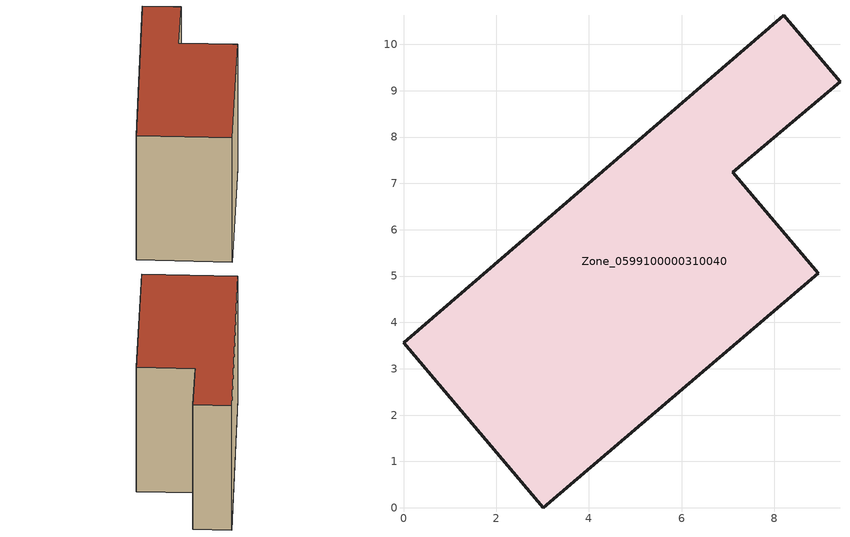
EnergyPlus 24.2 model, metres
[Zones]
Zone_0599100000310040
 floor ground (C_G): 0,3.56 8.21,10.63 9.42,9.19 7.11,7.24 8.95,5.06 3.01,0 z0
 wall outside (C_F): 8.21,10.63 0,3.56 3.01,0 8.95,5.06 7.11,7.24 9.42,9.19 8.21,10.63 z0:7.41
 roof outside (C_R): 0,3.56 3.01,0 8.95,5.06 7.11,7.24 9.42,9.19 8.21,10.63 z7.41
[BUILDING]
Pand.0599100000310040: North Axis=0; Terrain=City; Loads Convergence Tolerance Value=0.04; Temperature Convergence Tolerance Value=0.4; Solar Distribution=FullExterior; Maximum Number of Warmup Days=25; Minimum Number of Warmup Days=1
[Site:Location]
Rotterdam.The.Hague.AP_ZH_NLD Design_Conditions: Latitude=51.96; Longitude=4.45; Time Zone=1; Elevation=-4.5
[SITE:GROUNDTEMPERATURE:BUILDINGSURFACE]
18, 18, 18, 18, 18, 18, 18, 18, 18, 18, 18, 18
[MATERIAL] Thermal Absorptance=0.9; Solar Absorptance=0.7; Visible Absorptance=0.7
Name | Roughness | Thickness | Conductivity | Density | Specific Heat
G.TI.1946 | MediumSmooth | 0.15 | 1 | 540 | 1210
F.TI.1946 | Rough | 0.3 | 0.857143 | 1920 | 840
R.TI.1946 | MediumRough | 0.2 | 0.1 | 1500 | 1000
[CONSTRUCTION]
C_G: G.TI.1946
C_F: F.TI.1946
C_R: R.TI.1946
[ZONE]
Zone_0599100000310040: Type=1; Multiplier=1; Ceiling Height=Autocalculate; Volume=Autocalculate; Floor Area=autocalculate; Part of Total Floor Area=Yes
[ZONEINFILTRATION:DESIGNFLOWRATE]
Infil_Zone_0599100000310040: Zone or ZoneList or Space or SpaceList=Zone_0599100000310040; Schedule=AlwaysOn; Design Flow Rate Calculation Method=Flow/Area; Flow Rate per Floor Area=0.003; Constant Term Coefficient=1; Temperature Term Coefficient=0; Velocity Term Coefficient=0; Velocity Squared Term Coefficient=0
[HVACTEMPLATE:ZONE:IDEALLOADSAIRSYSTEM]
Zone_0599100000310040: Maximum Heating Supply Air Temperature=50; Minimum Cooling Supply Air Temperature=13; Maximum Heating Supply Air Humidity Ratio=0.0156; Minimum Cooling Supply Air Humidity Ratio=0.0077; Heating Limit=NoLimit; Cooling Limit=NoLimit; Dehumidification Control Type=ConstantSensibleHeatRatio; Cooling Sensible Heat Ratio=0.7; Dehumidification Setpoint=60; Humidification Control Type=None; Humidification Setpoint=30; Outdoor Air Method=None; Outdoor Air Flow Rate per Person=0.00944; Outdoor Air Flow Rate per Zone Floor Area=0; Outdoor Air Flow Rate per Zone=0; Demand Controlled Ventilation Type=None; Outdoor Air Economizer Type=NoEconomizer; Heat Recovery Type=None; Sensible Heat Recovery Effectiveness=0.7; Latent Heat Recovery Effectiveness=0.65
[ZONECONTROL:THERMOSTAT]
ThermostatControl_Zone_0599100000310040: Zone or ZoneList=Zone_0599100000310040; Control Type Schedule=DualSetpointControlType; Control 1=Thermostat_Zone_0599100000310040; Temperature Difference Between Cutout And Setpoint=0
[THERMOSTATSETPOINT:DUALSETPOINT]
Thermostat_Zone_0599100000310040: Heating Setpoint Temperature Schedule=HeatingSetpoint_Zone_0599100000310040; Cooling Setpoint Temperature Schedule=CoolingSetpoint_Zone_0599100000310040
[SCHEDULE:COMPACT]
HeatingSetpoint_Zone_0599100000310040: Through: 12/31, For: AllDays, Until: 24:00, 21
CoolingSetpoint_Zone_0599100000310040: Through: 12/31, For: AllDays, Until: 24:00, 24
DualSetpointControlType: Through: 12/31, For: AllDays, Until: 24:00, 4
AlwaysOn: Through: 12/31, For: AllDays, Until: 24:00, 1
